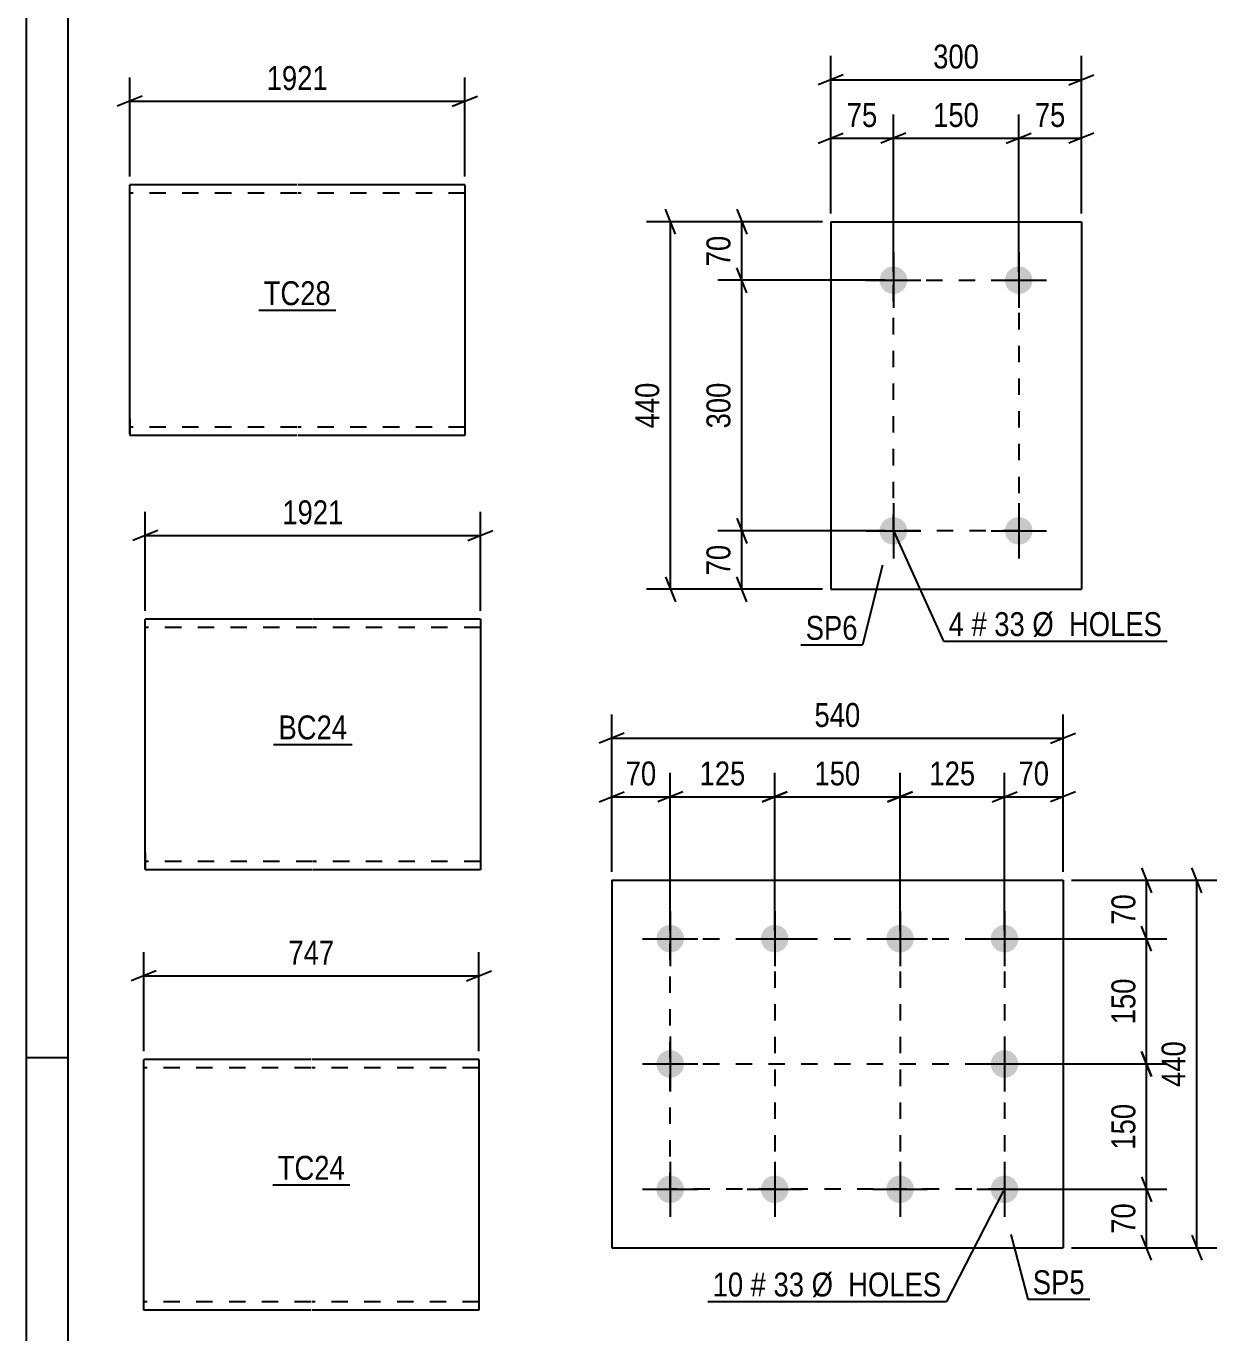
# Model space of a CAD drawing. Header units: millimetres. Extents: x 0 to 594, y 0 to 420.
# Drawn here: x 0 to 142.5, y 116.1 to 272.5 of the extents above; entities that cross this region are included whole.
import ezdxf

# ---------------------------------------------------------------- set-up
doc = ezdxf.new("R2010")
doc.units = ezdxf.units.MM
doc.linetypes.add('DXK_LINE_DOT2', pattern=[3.9198, 1.9599, -1.9599])
doc.styles.add('Arial Narrow', font='ARIALN.TTF', dxfattribs={"height": 0.2})

# ---------------------------------------------------------------- blocks, each defined once
blk = doc.blocks.new('Unknown-284936067-1132')
at = {"color": 5, "linetype": 'Continuous'}
for p, q in [((0, 420), (0, 0)), ((5, 415), (5, 5)), ((5, 149), (0, 149))]:
    blk.add_line(p, q, dxfattribs=at)
blk = doc.blocks.new('Part-284936067-8202 - 8194')
at = {"color": 2, "linetype": 'Continuous'}
for p, q in [((32.39, 253.5), (12.39, 253.5)), ((12.39, 225.5), (12.39, 253.5)), ((52.49, 253.5), (32.49, 253.5)), ((52.49, 253.5), (52.49, 223.5)), ((12.39, 225.5), (12.39, 223.5)), ((32.39, 223.5), (12.39, 223.5)), ((52.49, 223.5), (32.49, 223.5))]:
    blk.add_line(p, q, dxfattribs=at)
at = {"color": 7, "linetype": 'DXK_LINE_DOT2'}
for p, q in [((32.39, 252.5), (12.39, 252.5)), ((52.49, 252.5), (32.49, 252.5)), ((12.39, 223.65), (12.39, 225.5)), ((12.39, 224.5), (12.39, 224.57)), ((32.39, 224.5), (12.39, 224.5)), ((52.49, 224.5), (32.49, 224.5)), ((52.49, 224.5), (52.49, 224.57))]:
    blk.add_line(p, q, dxfattribs=at)
blk = doc.blocks.new('Part-284936067-8227 - 8219')
at = {"color": 2, "linetype": 'Continuous'}
for p, q in [((34.25, 201.51), (14.25, 201.51)), ((14.25, 173.51), (14.25, 201.51)), ((54.35, 201.51), (34.35, 201.51)), ((54.35, 201.51), (54.35, 201.36)), ((54.35, 201.36), (54.35, 171.51)), ((14.25, 173.51), (14.25, 171.51)), ((34.25, 171.51), (14.25, 171.51)), ((54.35, 171.51), (34.35, 171.51))]:
    blk.add_line(p, q, dxfattribs=at)
at = {"color": 7, "linetype": 'DXK_LINE_DOT2'}
for p, q in [((34.25, 200.51), (14.25, 200.51)), ((54.35, 200.51), (34.35, 200.51)), ((14.25, 171.67), (14.25, 173.51)), ((14.25, 172.51), (14.25, 172.59)), ((34.25, 172.51), (14.25, 172.51)), ((54.35, 172.51), (34.35, 172.51)), ((54.35, 172.51), (54.35, 172.59))]:
    blk.add_line(p, q, dxfattribs=at)
blk = doc.blocks.new('Part-284936067-8253 - 8244')
at = {"color": 2, "linetype": 'Continuous'}
for p, q in [((34.07, 148.79), (14.07, 148.79)), ((14.07, 120.79), (14.07, 148.79)), ((54.17, 148.79), (34.17, 148.79)), ((54.17, 148.79), (54.17, 148.63)), ((54.17, 148.63), (54.17, 118.79)), ((14.07, 118.79), (14.07, 120.79)), ((34.07, 118.79), (14.07, 118.79)), ((54.17, 118.79), (34.17, 118.79))]:
    blk.add_line(p, q, dxfattribs=at)
at = {"color": 7, "linetype": 'DXK_LINE_DOT2'}
for p, q in [((34.07, 147.79), (14.07, 147.79)), ((54.17, 147.79), (34.17, 147.79)), ((14.07, 118.94), (14.07, 120.79)), ((14.07, 119.79), (14.07, 119.86)), ((34.07, 119.79), (14.07, 119.79)), ((54.17, 119.79), (34.17, 119.79)), ((54.17, 119.79), (54.17, 119.86))]:
    blk.add_line(p, q, dxfattribs=at)
blk = doc.blocks.new('Bolt-284936067-9201 - 9167')
at = {"linetype": 'Continuous'}
for points in [[(103.76, 243.73, -1), (103.76, 240.43, -1)], [(118.76, 243.73, -1), (118.76, 240.43, -1)], [(103.76, 213.73, -1), (103.76, 210.43, -1)], [(118.76, 213.73, -1), (118.76, 210.43, -1)]]:
    blk.add_hatch(color=1, dxfattribs=at).paths.add_polyline_path(points)
at = {"color": 1, "linetype": 'Continuous'}
for p, q in [((103.76, 245.38), (103.76, 238.78)), ((118.76, 245.38), (118.76, 238.78)), ((100.46, 242.08), (107.06, 242.08)), ((115.46, 242.08), (122.06, 242.08)), ((103.76, 215.38), (103.76, 208.78)), ((118.76, 215.38), (118.76, 208.78)), ((100.46, 212.08), (107.06, 212.08)), ((115.46, 212.08), (122.06, 212.08))]:
    blk.add_line(p, q, dxfattribs=at)
blk = doc.blocks.new('Part-284936067-9206 - 9167')
at = {"color": 2, "linetype": 'Continuous'}
for p, q in [((96.26, 249.08), (96.26, 205.08)), ((96.26, 249.08), (126.26, 249.08)), ((126.26, 249.08), (126.26, 205.08)), ((96.26, 205.08), (126.26, 205.08))]:
    blk.add_line(p, q, dxfattribs=at)
blk = doc.blocks.new('Bolt-284936067-9329 - 9295')
at = {"linetype": 'Continuous'}
for points in [[(77.06, 164.9, -1), (77.06, 161.6, -1)], [(89.56, 164.9, -1), (89.56, 161.6, -1)], [(104.56, 164.9, -1), (104.56, 161.6, -1)], [(117.06, 164.9, -1), (117.06, 161.6, -1)], [(77.06, 149.9, -1), (77.06, 146.6, -1)], [(117.06, 149.9, -1), (117.06, 146.6, -1)], [(77.06, 134.9, -1), (77.06, 131.6, -1)], [(89.56, 134.9, -1), (89.56, 131.6, -1)], [(104.56, 134.9, -1), (104.56, 131.6, -1)], [(117.06, 134.9, -1), (117.06, 131.6, -1)]]:
    blk.add_hatch(color=1, dxfattribs=at).paths.add_polyline_path(points)
at = {"color": 1, "linetype": 'Continuous'}
for p, q in [((77.06, 166.55), (77.06, 159.95)), ((89.56, 166.55), (89.56, 159.95)), ((104.56, 166.55), (104.56, 159.95)), ((117.06, 166.55), (117.06, 159.95)), ((73.76, 163.25), (80.36, 163.25)), ((86.26, 163.25), (92.86, 163.25)), ((101.26, 163.25), (107.86, 163.25)), ((113.76, 163.25), (120.36, 163.25)), ((77.06, 151.55), (77.06, 144.95)), ((117.06, 151.55), (117.06, 144.95)), ((73.76, 148.25), (80.36, 148.25)), ((113.76, 148.25), (120.36, 148.25)), ((77.06, 136.55), (77.06, 129.95)), ((89.56, 136.55), (89.56, 129.95)), ((104.56, 136.55), (104.56, 129.95)), ((117.06, 136.55), (117.06, 129.95)), ((73.76, 133.25), (80.36, 133.25)), ((86.26, 133.25), (92.86, 133.25)), ((101.26, 133.25), (107.86, 133.25)), ((113.76, 133.25), (120.36, 133.25))]:
    blk.add_line(p, q, dxfattribs=at)
blk = doc.blocks.new('Part-284936067-9334 - 9295')
at = {"color": 2, "linetype": 'Continuous'}
for p, q in [((70.06, 170.25), (70.06, 126.25)), ((70.06, 170.25), (124.06, 170.25)), ((124.06, 170.25), (124.06, 126.25)), ((70.06, 126.25), (124.06, 126.25))]:
    blk.add_line(p, q, dxfattribs=at)
blk = doc.blocks.new('Rectangle-284936067-18816 - 9167')
at = {"color": 1, "linetype": 'DXK_LINE_DOT2'}
blk.add_lwpolyline([(103.76, 242.08), (118.76, 242.08), (118.76, 212.08), (103.76, 212.08), (103.76, 242.08)], close=True, dxfattribs=at)
blk = doc.blocks.new('Rectangle-284936067-18806 - 9295')
at = {"color": 1, "linetype": 'DXK_LINE_DOT2'}
blk.add_lwpolyline([(77.06, 163.25), (117.06, 163.25), (117.06, 133.25), (77.06, 133.25), (77.06, 163.25)], close=True, dxfattribs=at)
blk = doc.blocks.new('Line-284936067-18874 - 9295')
at = {"color": 1, "linetype": 'DXK_LINE_DOT2'}
blk.add_line((77.06, 148.25), (117.06, 148.25), dxfattribs=at)
blk = doc.blocks.new('Line-284936067-18881 - 9295')
at = {"color": 1, "linetype": 'DXK_LINE_DOT2'}
blk.add_line((89.56, 163.25), (89.56, 133.25), dxfattribs=at)
blk = doc.blocks.new('Line-284936067-18888 - 9295')
at = {"color": 1, "linetype": 'DXK_LINE_DOT2'}
blk.add_line((104.56, 163.25), (104.56, 133.25), dxfattribs=at)
blk = doc.blocks.new('StraightDimension-284936067-8205 - 8194')
at = {"color": 7, "linetype": 'Continuous'}
for p, q in [((12.39, 254.5), (12.39, 266.35)), ((52.49, 254.5), (52.49, 266.35)), ((13.89, 264.1), (10.89, 262.9)), ((12.39, 263.5), (52.49, 263.5)), ((50.99, 262.9), (53.99, 264.1))]:
    blk.add_line(p, q, dxfattribs=at)
at = {"color": 0}
blk.add_wipeout([(36.69, 264.25), (36.69, 268.45), (28.18, 268.45), (28.18, 264.25)], dxfattribs=at)
at = {"color": 3, "style": 'Arial Narrow'}
blk.add_text('1921', height=2.863, dxfattribs=at).set_placement((28.78, 264.85))
blk = doc.blocks.new('StraightDimension-284936067-8230 - 8219')
at = {"color": 7, "linetype": 'Continuous'}
for p, q in [((14.25, 202.51), (14.25, 214.36)), ((54.35, 202.51), (54.35, 214.36)), ((15.75, 212.11), (12.75, 210.91)), ((14.25, 211.51), (54.35, 211.51)), ((52.85, 210.91), (55.85, 212.11))]:
    blk.add_line(p, q, dxfattribs=at)
at = {"color": 0}
blk.add_wipeout([(38.56, 212.26), (38.56, 216.46), (30.05, 216.46), (30.05, 212.26)], dxfattribs=at)
at = {"color": 3, "style": 'Arial Narrow'}
blk.add_text('1921', height=2.863, dxfattribs=at).set_placement((30.65, 212.86))
blk = doc.blocks.new('StraightDimension-284936067-8257 - 8244')
at = {"color": 7, "linetype": 'Continuous'}
for p, q in [((14.07, 149.79), (14.07, 161.64)), ((54.17, 149.79), (54.17, 161.64)), ((15.57, 159.39), (12.57, 158.19)), ((14.07, 158.79), (54.17, 158.79)), ((52.67, 158.19), (55.67, 159.39))]:
    blk.add_line(p, q, dxfattribs=at)
at = {"color": 0}
blk.add_wipeout([(37.46, 159.54), (37.46, 163.74), (30.78, 163.74), (30.78, 159.54)], dxfattribs=at)
at = {"color": 3, "style": 'Arial Narrow'}
blk.add_text('747', height=2.863, dxfattribs=at).set_placement((31.38, 160.14))
blk = doc.blocks.new('StraightDimension-284936067-9281 - 9167')
at = {"color": 7, "linetype": 'Continuous'}
for p, q in [((96.26, 250.08), (96.26, 268.93)), ((126.26, 250.08), (126.26, 268.93)), ((97.76, 266.68), (94.76, 265.48)), ((96.26, 266.08), (126.26, 266.08)), ((124.76, 265.48), (127.76, 266.68))]:
    blk.add_line(p, q, dxfattribs=at)
at = {"color": 0}
blk.add_wipeout([(114.6, 266.83), (114.6, 271.03), (107.92, 271.03), (107.92, 266.83)], dxfattribs=at)
at = {"color": 3, "style": 'Arial Narrow'}
blk.add_text('300', height=2.863, dxfattribs=at).set_placement((108.52, 267.43))
blk = doc.blocks.new('StraightDimension-284936067-9228 - 9167')
at = {"color": 7, "linetype": 'Continuous'}
for p, q in [((85.01, 213.58), (86.21, 210.58)), ((102.76, 212.08), (82.76, 212.08)), ((85.61, 205.08), (85.61, 212.08)), ((86.21, 203.58), (85.01, 206.58)), ((95.26, 205.08), (82.76, 205.08))]:
    blk.add_line(p, q, dxfattribs=at)
at = {"color": 0}
blk.add_wipeout([(84.86, 211.01), (80.66, 211.01), (80.66, 206.15), (84.86, 206.15)], dxfattribs=at)
at = {"color": 3, "style": 'Arial Narrow'}
blk.add_text('70', height=2.863, rotation=90.0002, dxfattribs=at).set_placement((84.26, 206.75))
blk = doc.blocks.new('StraightDimension-284936067-9208 - 9167')
at = {"color": 7, "linetype": 'Continuous'}
for p, q in [((85.01, 250.58), (86.21, 247.58)), ((95.26, 249.08), (82.76, 249.08)), ((85.61, 242.08), (85.61, 249.08)), ((86.21, 240.58), (85.01, 243.58)), ((102.76, 242.08), (82.76, 242.08))]:
    blk.add_line(p, q, dxfattribs=at)
at = {"color": 0}
blk.add_wipeout([(84.86, 248.01), (80.66, 248.01), (80.66, 243.15), (84.86, 243.15)], dxfattribs=at)
at = {"color": 3, "style": 'Arial Narrow'}
blk.add_text('70', height=2.863, rotation=90.0002, dxfattribs=at).set_placement((84.26, 243.75))
blk = doc.blocks.new('StraightDimension-284936067-9218 - 9167')
at = {"color": 7, "linetype": 'Continuous'}
for p, q in [((86.21, 240.58), (85.01, 243.58)), ((102.76, 242.08), (82.76, 242.08)), ((85.61, 212.08), (85.61, 242.08)), ((85.01, 213.58), (86.21, 210.58)), ((102.76, 212.08), (82.76, 212.08))]:
    blk.add_line(p, q, dxfattribs=at)
at = {"color": 0}
blk.add_wipeout([(84.86, 230.42), (80.66, 230.42), (80.66, 223.74), (84.86, 223.74)], dxfattribs=at)
at = {"color": 3, "style": 'Arial Narrow'}
blk.add_text('300', height=2.863, rotation=90.0002, dxfattribs=at).set_placement((84.26, 224.34))
blk = doc.blocks.new('StraightDimension-284936067-9239 - 9167')
at = {"color": 7, "linetype": 'Continuous'}
for p, q in [((77.69, 247.58), (76.49, 250.58)), ((95.26, 249.08), (74.24, 249.08)), ((77.09, 205.08), (77.09, 249.08)), ((76.49, 206.58), (77.69, 203.58)), ((95.26, 205.08), (74.24, 205.08))]:
    blk.add_line(p, q, dxfattribs=at)
at = {"color": 0}
blk.add_wipeout([(76.34, 230.42), (72.14, 230.42), (72.14, 223.74), (76.34, 223.74)], dxfattribs=at)
at = {"color": 3, "style": 'Arial Narrow'}
blk.add_text('440', height=2.863, rotation=90.0002, dxfattribs=at).set_placement((75.74, 224.34))
blk = doc.blocks.new('StraightDimension-284936067-9250 - 9167')
at = {"color": 7, "linetype": 'Continuous'}
for p, q in [((118.76, 243.08), (118.76, 261.93)), ((126.26, 250.08), (126.26, 261.93)), ((117.26, 258.48), (120.26, 259.68)), ((118.76, 259.08), (126.26, 259.08)), ((127.76, 259.68), (124.76, 258.48))]:
    blk.add_line(p, q, dxfattribs=at)
at = {"color": 0}
blk.add_wipeout([(124.94, 259.83), (124.94, 264.03), (120.08, 264.03), (120.08, 259.83)], dxfattribs=at)
at = {"color": 3, "style": 'Arial Narrow'}
blk.add_text('75', height=2.863, dxfattribs=at).set_placement((120.68, 260.43))
blk = doc.blocks.new('StraightDimension-284936067-9260 - 9167')
at = {"color": 7, "linetype": 'Continuous'}
for p, q in [((103.76, 243.08), (103.76, 261.93)), ((118.76, 243.08), (118.76, 261.93)), ((105.26, 259.68), (102.26, 258.48)), ((103.76, 259.08), (118.76, 259.08)), ((117.26, 258.48), (120.26, 259.68))]:
    blk.add_line(p, q, dxfattribs=at)
at = {"color": 0}
blk.add_wipeout([(114.6, 259.83), (114.6, 264.03), (107.92, 264.03), (107.92, 259.83)], dxfattribs=at)
at = {"color": 3, "style": 'Arial Narrow'}
blk.add_text('150', height=2.863, dxfattribs=at).set_placement((108.52, 260.43))
blk = doc.blocks.new('StraightDimension-284936067-9270 - 9167')
at = {"color": 7, "linetype": 'Continuous'}
for p, q in [((96.26, 250.08), (96.26, 261.93)), ((103.76, 243.08), (103.76, 261.93)), ((94.76, 258.48), (97.76, 259.68)), ((96.26, 259.08), (103.76, 259.08)), ((105.26, 259.68), (102.26, 258.48))]:
    blk.add_line(p, q, dxfattribs=at)
at = {"color": 0}
blk.add_wipeout([(102.44, 259.83), (102.44, 264.03), (97.58, 264.03), (97.58, 259.83)], dxfattribs=at)
at = {"color": 3, "style": 'Arial Narrow'}
blk.add_text('75', height=2.863, dxfattribs=at).set_placement((98.18, 260.43))
blk = doc.blocks.new('StraightDimension-284936067-9385 - 9295')
at = {"color": 7, "linetype": 'Continuous'}
for p, q in [((133.46, 171.75), (134.66, 168.75)), ((125.06, 170.25), (136.46, 170.25)), ((134.06, 163.25), (134.06, 170.25)), ((134.66, 161.75), (133.46, 164.75)), ((118.06, 163.25), (136.46, 163.25))]:
    blk.add_line(p, q, dxfattribs=at)
at = {"color": 0}
blk.add_wipeout([(133.31, 169.17), (129.11, 169.17), (129.11, 164.32), (133.31, 164.32)], dxfattribs=at)
at = {"color": 3, "style": 'Arial Narrow'}
blk.add_text('70', height=2.863, rotation=90.0002, dxfattribs=at).set_placement((132.71, 164.92))
blk = doc.blocks.new('StraightDimension-284936067-21865 - 9295')
at = {"color": 7, "linetype": 'Continuous'}
for p, q in [((77.06, 164.25), (77.06, 183.1)), ((89.56, 164.25), (89.56, 183.1)), ((78.56, 180.85), (75.56, 179.65)), ((77.06, 180.25), (89.56, 180.25)), ((88.06, 179.65), (91.06, 180.85))]:
    blk.add_line(p, q, dxfattribs=at)
at = {"color": 0}
blk.add_wipeout([(86.65, 181), (86.65, 185.2), (79.97, 185.2), (79.97, 181)], dxfattribs=at)
at = {"color": 3, "style": 'Arial Narrow'}
blk.add_text('125', height=2.863, dxfattribs=at).set_placement((80.57, 181.6))
blk = doc.blocks.new('StraightDimension-284936067-9374 - 9295')
at = {"color": 7, "linetype": 'Continuous'}
for p, q in [((140.66, 168.75), (139.46, 171.75)), ((125.06, 170.25), (142.46, 170.25)), ((140.06, 126.25), (140.06, 170.25)), ((139.46, 127.75), (140.66, 124.75)), ((125.06, 126.25), (142.46, 126.25))]:
    blk.add_line(p, q, dxfattribs=at)
at = {"color": 0}
blk.add_wipeout([(139.31, 151.59), (135.11, 151.59), (135.11, 144.9), (139.31, 144.9)], dxfattribs=at)
at = {"color": 3, "style": 'Arial Narrow'}
blk.add_text('440', height=2.863, rotation=90.0002, dxfattribs=at).set_placement((138.71, 145.5))
blk = doc.blocks.new('StraightDimension-284936067-9336 - 9295')
at = {"color": 7, "linetype": 'Continuous'}
for p, q in [((70.06, 171.25), (70.06, 190.1)), ((124.06, 171.25), (124.06, 190.1)), ((71.56, 187.85), (68.56, 186.65)), ((122.56, 186.65), (125.56, 187.85)), ((70.06, 187.25), (124.06, 187.25))]:
    blk.add_line(p, q, dxfattribs=at)
at = {"color": 0}
blk.add_wipeout([(100.4, 188), (100.4, 192.2), (93.72, 192.2), (93.72, 188)], dxfattribs=at)
at = {"color": 3, "style": 'Arial Narrow'}
blk.add_text('540', height=2.863, dxfattribs=at).set_placement((94.32, 188.6))
blk = doc.blocks.new('StraightDimension-284936067-9347 - 9295')
at = {"color": 7, "linetype": 'Continuous'}
for p, q in [((70.06, 171.25), (70.06, 183.1)), ((77.06, 164.25), (77.06, 183.1)), ((68.56, 179.65), (71.56, 180.85)), ((70.06, 180.25), (77.06, 180.25)), ((78.56, 180.85), (75.56, 179.65))]:
    blk.add_line(p, q, dxfattribs=at)
at = {"color": 0}
blk.add_wipeout([(75.99, 181), (75.99, 185.2), (71.13, 185.2), (71.13, 181)], dxfattribs=at)
at = {"color": 3, "style": 'Arial Narrow'}
blk.add_text('70', height=2.863, dxfattribs=at).set_placement((71.73, 181.6))
blk = doc.blocks.new('StraightDimension-284936067-9363 - 9295')
at = {"color": 7, "linetype": 'Continuous'}
for p, q in [((117.06, 164.25), (117.06, 183.1)), ((124.06, 171.25), (124.06, 183.1)), ((115.56, 179.65), (118.56, 180.85)), ((117.06, 180.25), (124.06, 180.25)), ((125.56, 180.85), (122.56, 179.65))]:
    blk.add_line(p, q, dxfattribs=at)
at = {"color": 0}
blk.add_wipeout([(122.99, 181), (122.99, 185.2), (118.13, 185.2), (118.13, 181)], dxfattribs=at)
at = {"color": 3, "style": 'Arial Narrow'}
blk.add_text('70', height=2.863, dxfattribs=at).set_placement((118.73, 181.6))
blk = doc.blocks.new('StraightDimension-284936067-9399 - 9295')
at = {"color": 7, "linetype": 'Continuous'}
for p, q in [((133.46, 134.75), (134.66, 131.75)), ((118.06, 133.25), (136.46, 133.25)), ((134.06, 126.25), (134.06, 133.25)), ((134.66, 124.75), (133.46, 127.75)), ((125.06, 126.25), (136.46, 126.25))]:
    blk.add_line(p, q, dxfattribs=at)
at = {"color": 0}
blk.add_wipeout([(133.31, 132.17), (129.11, 132.17), (129.11, 127.32), (133.31, 127.32)], dxfattribs=at)
at = {"color": 3, "style": 'Arial Narrow'}
blk.add_text('70', height=2.863, rotation=90.0002, dxfattribs=at).set_placement((132.71, 127.92))
blk = doc.blocks.new('StraightDimension-284936067-21867 - 9295')
at = {"color": 7, "linetype": 'Continuous'}
for p, q in [((89.56, 164.25), (89.56, 183.1)), ((104.56, 164.25), (104.56, 183.1)), ((91.06, 180.85), (88.06, 179.65)), ((89.56, 180.25), (104.56, 180.25)), ((103.06, 179.65), (106.06, 180.85))]:
    blk.add_line(p, q, dxfattribs=at)
at = {"color": 0}
blk.add_wipeout([(100.4, 181), (100.4, 185.2), (93.72, 185.2), (93.72, 181)], dxfattribs=at)
at = {"color": 3, "style": 'Arial Narrow'}
blk.add_text('150', height=2.863, dxfattribs=at).set_placement((94.32, 181.6))
blk = doc.blocks.new('StraightDimension-284936067-21869 - 9295')
at = {"color": 7, "linetype": 'Continuous'}
for p, q in [((104.56, 164.25), (104.56, 183.1)), ((117.06, 164.25), (117.06, 183.1)), ((106.06, 180.85), (103.06, 179.65)), ((104.56, 180.25), (117.06, 180.25)), ((115.56, 179.65), (118.56, 180.85))]:
    blk.add_line(p, q, dxfattribs=at)
at = {"color": 0}
blk.add_wipeout([(114.15, 181), (114.15, 185.2), (107.47, 185.2), (107.47, 181)], dxfattribs=at)
at = {"color": 3, "style": 'Arial Narrow'}
blk.add_text('125', height=2.863, dxfattribs=at).set_placement((108.07, 181.6))
blk = doc.blocks.new('StraightDimension-284936067-21889 - 9295')
at = {"color": 7, "linetype": 'Continuous'}
for p, q in [((134.66, 146.75), (133.46, 149.75)), ((118.06, 148.25), (136.46, 148.25)), ((134.06, 133.25), (134.06, 148.25)), ((133.46, 134.75), (134.66, 131.75)), ((118.06, 133.25), (136.46, 133.25))]:
    blk.add_line(p, q, dxfattribs=at)
at = {"color": 0}
blk.add_wipeout([(133.31, 144.09), (129.11, 144.09), (129.11, 137.4), (133.31, 137.4)], dxfattribs=at)
at = {"color": 3, "style": 'Arial Narrow'}
blk.add_text('150', height=2.863, rotation=90.0002, dxfattribs=at).set_placement((132.71, 138))
blk = doc.blocks.new('StraightDimension-284936067-21891 - 9295')
at = {"color": 7, "linetype": 'Continuous'}
for p, q in [((134.66, 161.75), (133.46, 164.75)), ((118.06, 163.25), (136.46, 163.25)), ((134.06, 148.25), (134.06, 163.25)), ((133.46, 149.75), (134.66, 146.75)), ((118.06, 148.25), (136.46, 148.25))]:
    blk.add_line(p, q, dxfattribs=at)
at = {"color": 0}
blk.add_wipeout([(133.31, 159.09), (129.11, 159.09), (129.11, 152.4), (133.31, 152.4)], dxfattribs=at)
at = {"color": 3, "style": 'Arial Narrow'}
blk.add_text('150', height=2.863, rotation=90.0002, dxfattribs=at).set_placement((132.71, 153))
blk = doc.blocks.new('Mark-284936067-8198 - 8194')
at = {"color": 0}
blk.add_wipeout([(36.45, 239.1), (36.45, 242.1), (28.42, 242.1), (28.42, 239.1)], dxfattribs=at)
blk.add_wipeout([(36.45, 239.1), (36.45, 242.1), (28.42, 242.1), (28.42, 239.1)], dxfattribs=at)
at = {"color": 30, "linetype": 'Continuous'}
blk.add_line((27.82, 238.5), (37.05, 238.5), dxfattribs=at)
at = {"color": 3, "style": 'Arial Narrow'}
blk.add_text('TC28', height=2.863, dxfattribs=at).set_placement((28.42, 239.1))
blk = doc.blocks.new('Mark-284936067-8223 - 8219')
at = {"color": 0}
blk.add_wipeout([(38.41, 187.11), (38.41, 190.11), (30.19, 190.11), (30.19, 187.11)], dxfattribs=at)
blk.add_wipeout([(38.41, 187.11), (38.41, 190.11), (30.19, 190.11), (30.19, 187.11)], dxfattribs=at)
at = {"color": 30, "linetype": 'Continuous'}
blk.add_line((29.59, 186.51), (39.01, 186.51), dxfattribs=at)
at = {"color": 3, "style": 'Arial Narrow'}
blk.add_text('BC24', height=2.863, dxfattribs=at).set_placement((30.19, 187.11))
blk = doc.blocks.new('Mark-284936067-8249 - 8244')
at = {"color": 0}
blk.add_wipeout([(38.14, 134.39), (38.14, 137.39), (30.1, 137.39), (30.1, 134.39)], dxfattribs=at)
blk.add_wipeout([(38.14, 134.39), (38.14, 137.39), (30.1, 137.39), (30.1, 134.39)], dxfattribs=at)
at = {"color": 30, "linetype": 'Continuous'}
blk.add_line((29.5, 133.79), (38.74, 133.79), dxfattribs=at)
at = {"color": 3, "style": 'Arial Narrow'}
blk.add_text('TC24', height=2.863, dxfattribs=at).set_placement((30.1, 134.39))
blk = doc.blocks.new('Mark-284936067-9197 - 9167')
at = {"color": 0}
for points in [[(112.2, 199.48), (112.2, 202.48), (110.37, 202.48), (110.37, 199.48)], [(114.93, 199.48), (114.93, 202.48), (113.1, 202.48), (113.1, 199.48)], [(119.49, 199.48), (119.49, 202.48), (115.83, 202.48), (115.83, 199.48)], [(135.91, 199.48), (135.91, 202.48), (120.39, 202.48), (120.39, 199.48)]]:
    blk.add_wipeout(points, dxfattribs=at)
for points in [[(112.2, 199.48), (112.2, 202.48), (110.37, 202.48), (110.37, 199.48)], [(114.93, 199.48), (114.93, 202.48), (113.1, 202.48), (113.1, 199.48)], [(119.49, 199.48), (119.49, 202.48), (115.83, 202.48), (115.83, 199.48)], [(135.91, 199.48), (135.91, 202.48), (120.39, 202.48), (120.39, 199.48)]]:
    blk.add_wipeout(points, dxfattribs=at)
at = {"color": 7, "linetype": 'Continuous'}
for p, q in [((103.76, 212.08), (109.77, 198.88)), ((109.77, 198.88), (136.51, 198.88))]:
    blk.add_line(p, q, dxfattribs=at)
at = {"color": 3, "style": 'Arial Narrow'}
for s, height, p in [('4', 2.86, (110.37, 199.48)), ('#', 2.86, (113.1, 199.48)), ('33', 2.863, (115.83, 199.48)), ('Ø  HOLES', 2.863, (120.39, 199.48))]:
    blk.add_text(s, height=height, dxfattribs=at).set_placement(p)
blk = doc.blocks.new('Mark-284936067-9202 - 9167')
at = {"color": 0}
blk.add_wipeout([(99.48, 199.03), (99.48, 202.03), (93.27, 202.03), (93.27, 199.03)], dxfattribs=at)
blk.add_wipeout([(99.48, 199.03), (99.48, 202.03), (93.27, 202.03), (93.27, 199.03)], dxfattribs=at)
at = {"color": 30, "linetype": 'Continuous'}
for p in [(102.47, 207.98), (92.67, 198.43)]:
    blk.add_line(p, (100.08, 198.43), dxfattribs=at)
at = {"color": 3, "style": 'Arial Narrow'}
blk.add_text('SP6', height=2.863, dxfattribs=at).set_placement((93.27, 199.03))
blk = doc.blocks.new('Mark-284936067-9325 - 9295')
at = {"color": 0}
for points in [[(85.79, 120.42), (85.79, 123.42), (82.14, 123.42), (82.14, 120.42)], [(88.52, 120.42), (88.52, 123.42), (86.69, 123.42), (86.69, 120.42)], [(93.08, 120.42), (93.08, 123.42), (89.42, 123.42), (89.42, 120.42)], [(109.51, 120.42), (109.51, 123.42), (93.98, 123.42), (93.98, 120.42)]]:
    blk.add_wipeout(points, dxfattribs=at)
for points in [[(85.79, 120.42), (85.79, 123.42), (82.14, 123.42), (82.14, 120.42)], [(88.52, 120.42), (88.52, 123.42), (86.69, 123.42), (86.69, 120.42)], [(93.08, 120.42), (93.08, 123.42), (89.42, 123.42), (89.42, 120.42)], [(109.51, 120.42), (109.51, 123.42), (93.98, 123.42), (93.98, 120.42)]]:
    blk.add_wipeout(points, dxfattribs=at)
at = {"color": 7, "linetype": 'Continuous'}
for p in [(116.88, 133.01), (81.54, 119.82)]:
    blk.add_line(p, (110.11, 119.82), dxfattribs=at)
at = {"color": 3, "style": 'Arial Narrow'}
for s, height, p in [('10', 2.863, (82.14, 120.42)), ('#', 2.86, (86.69, 120.42)), ('33', 2.863, (89.42, 120.42)), ('Ø  HOLES', 2.863, (93.98, 120.42))]:
    blk.add_text(s, height=height, dxfattribs=at).set_placement(p)
blk = doc.blocks.new('Mark-284936067-9330 - 9295')
at = {"color": 0}
blk.add_wipeout([(126.65, 120.69), (126.65, 123.69), (120.44, 123.69), (120.44, 120.69)], dxfattribs=at)
blk.add_wipeout([(126.65, 120.69), (126.65, 123.69), (120.44, 123.69), (120.44, 120.69)], dxfattribs=at)
at = {"color": 30, "linetype": 'Continuous'}
for p, q in [((117.81, 127.85), (119.84, 120.09)), ((119.84, 120.09), (127.25, 120.09))]:
    blk.add_line(p, q, dxfattribs=at)
at = {"color": 3, "style": 'Arial Narrow'}
blk.add_text('SP5', height=2.863, dxfattribs=at).set_placement((120.44, 120.69))

msp = doc.modelspace()

# ---------------------------------------------------------------- block references
for name in ['Unknown-284936067-1132', 'Part-284936067-8202 - 8194', 'Part-284936067-9206 - 9167', 'Bolt-284936067-9201 - 9167', 'Rectangle-284936067-18816 - 9167', 'Part-284936067-8227 - 8219', 'Part-284936067-9334 - 9295', 'Bolt-284936067-9329 - 9295', 'Rectangle-284936067-18806 - 9295', 'Line-284936067-18881 - 9295', 'Line-284936067-18888 - 9295', 'Part-284936067-8253 - 8244', 'Line-284936067-18874 - 9295']:
    msp.add_blockref(name, (0, 0))

# ---------------------------------------------------------------- next in the draw order: block references
for name in ['StraightDimension-284936067-9281 - 9167', 'StraightDimension-284936067-8205 - 8194', 'Mark-284936067-8198 - 8194', 'StraightDimension-284936067-8230 - 8219', 'StraightDimension-284936067-9228 - 9167', 'Mark-284936067-9197 - 9167', 'Mark-284936067-8223 - 8219', 'StraightDimension-284936067-21865 - 9295', 'StraightDimension-284936067-9385 - 9295', 'StraightDimension-284936067-8257 - 8244', 'Mark-284936067-8249 - 8244', 'Mark-284936067-9325 - 9295']:
    msp.add_blockref(name, (0, 0))

# ---------------------------------------------------------------- next in the draw order: block references
for name in ['StraightDimension-284936067-9250 - 9167', 'StraightDimension-284936067-9208 - 9167', 'StraightDimension-284936067-9374 - 9295']:
    msp.add_blockref(name, (0, 0))

# ---------------------------------------------------------------- next in the draw order: block references
for name in ['StraightDimension-284936067-9218 - 9167', 'StraightDimension-284936067-9336 - 9295', 'StraightDimension-284936067-9399 - 9295']:
    msp.add_blockref(name, (0, 0))

# ---------------------------------------------------------------- next in the draw order: block references
for name in ['StraightDimension-284936067-9260 - 9167', 'StraightDimension-284936067-9239 - 9167', 'StraightDimension-284936067-9347 - 9295', 'StraightDimension-284936067-21867 - 9295', 'StraightDimension-284936067-9363 - 9295', 'StraightDimension-284936067-21889 - 9295', 'Mark-284936067-9330 - 9295']:
    msp.add_blockref(name, (0, 0))

# ---------------------------------------------------------------- next in the draw order: block references
for name in ['StraightDimension-284936067-9270 - 9167', 'Mark-284936067-9202 - 9167', 'StraightDimension-284936067-21869 - 9295']:
    msp.add_blockref(name, (0, 0))

# ---------------------------------------------------------------- next in the draw order: block references
msp.add_blockref('StraightDimension-284936067-21891 - 9295', (0, 0))

doc.saveas('drawing.dxf')
